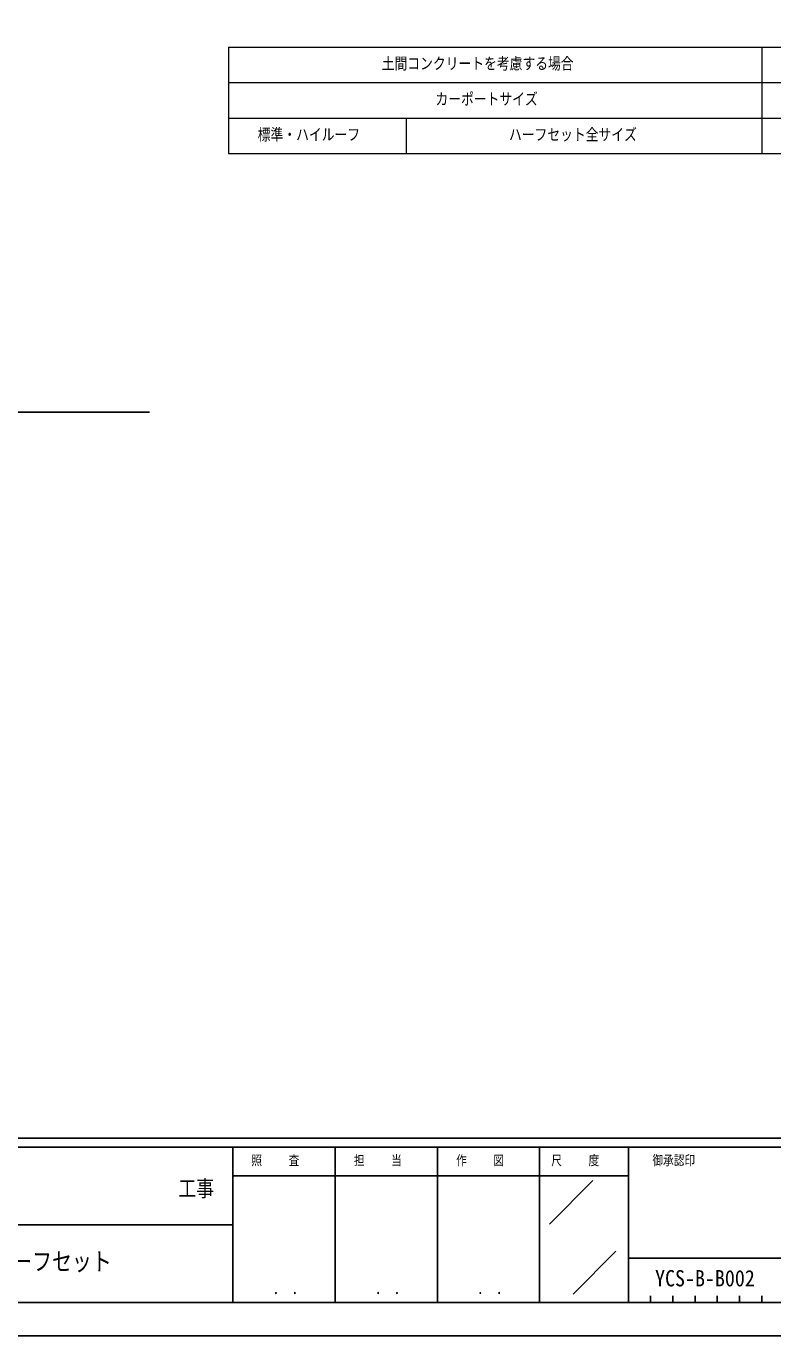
# Model space of a CAD drawing. Units: millimetres, scale not verified. Extents: x -10512 to 10512, y -7425 to 7425.
# Drawn here: x 2074 to 6275, y -7425 to -54 of the extents above; entities that cross this region are included whole.
import ezdxf
from ezdxf.enums import TextEntityAlignment as Align

# ---------------------------------------------------------------- set-up
doc = ezdxf.new("R2010")
doc.units = ezdxf.units.MM
doc.header["$LTSCALE"] = 30
doc.layers.add('0-1_TABLE1', color=7, linetype='Continuous', lineweight=18)
for name, color, linetype in [('0-2_USER1', 3, 'Continuous'), ('0-5_YKK_A1', 4, 'Continuous'), ('0-7_YKK_ZWAK', 7, 'Continuous')]:
    doc.layers.add(name, color=color, linetype=linetype)
doc.styles.add('ＭＳ ゴシック', font='')
doc.styles.get('ＭＳ ゴシック').set_extended_font_data('MS Gothic')

msp = doc.modelspace()

# ---------------------------------------------------------------- linework, layer by layer
at = {"layer": '0-1_TABLE1'}
for p, q in [((3212.78, -171.42), (7712.78, -171.42)), ((3212.78, -171.42), (3212.78, -771.42)), ((6212.78, -171.42), (6212.78, -771.42)), ((3212.78, -371.42), (7712.78, -371.42)), ((3212.78, -571.42), (7712.78, -571.42)), ((4212.78, -571.42), (4212.78, -771.42)), ((3212.78, -771.42), (7712.78, -771.42))]:
    msp.add_line(p, q, dxfattribs=at)
at = {"layer": '0-5_YKK_A1'}
msp.add_line((2766.94, -2226.17), (1085.34, -2226.17), dxfattribs=at)
at = {"layer": '0-7_YKK_ZWAK'}
for p, q in [((9737.55, -6312.5), (-9762.45, -6312.5)), ((3237.55, -6362.5), (-12.45, -6362.5)), ((3812.55, -6362.5), (3812.55, -7237.5)), ((4387.55, -6362.5), (4387.55, -7237.5)), ((4962.55, -6362.5), (4962.55, -7237.5)), ((5462.55, -6362.5), (4962.55, -6362.5)), ((8043.8, -6362.5), (5462.55, -6362.5)), ((5462.55, -6362.5), (5462.55, -7237.5)), ((4962.55, -6525), (3237.55, -6525)), ((4962.55, -6525), (5462.55, -6525)), ((5017.76, -6795.73), (5262.59, -6550.9)), ((-12.45, -6800), (3237.55, -6800)), ((5151.68, -7189.97), (5392.23, -6949.42)), ((5462.55, -6987.5), (8043.8, -6987.5)), ((5587.55, -7200), (5587.55, -7237.5)), ((5712.55, -7200), (5712.55, -7237.5)), ((5837.55, -7200), (5837.55, -7237.5)), ((5962.55, -7200), (5962.55, -7237.5)), ((6087.55, -7200), (6087.55, -7237.5)), ((6212.55, -7200), (6212.55, -7237.5)), ((-12.45, -7237.5), (3237.55, -7237.5)), ((3237.55, -7237.5), (4962.55, -7237.5)), ((4962.55, -7237.5), (5462.55, -7237.5)), ((5462.55, -7237.5), (8043.8, -7237.5))]:
    msp.add_line(p, q, dxfattribs=at)
msp.add_lwpolyline([(-10512.5, -7425), (10512.5, -7425), (10512.5, 7425), (-10512.5, 7425)], close=True, dxfattribs=at)
msp.add_lwpolyline([(4962.55, -6362.5), (3237.55, -6362.5), (3237.55, -7237.5)], dxfattribs=at)

# ---------------------------------------------------------------- texts
at = {"layer": '0-1_TABLE1', "style": 'ＭＳ ゴシック', "width": 0.8}
for s, p in [('土間コンクリートを考慮する場合', (4074.38, -316.42)), ('カーポートサイズ', (4376.78, -516.42)), ('標準・ハイルーフ', (3376.78, -716.42)), ('ハーフセット全サイズ', (4790.38, -716.42))]:
    msp.add_text(s, height=65.98, dxfattribs=at).set_placement(p, align=Align.BOTTOM_LEFT)
at = {"layer": '0-2_USER1', "style": 'ＭＳ ゴシック'}
for s, height, width, p in [('カーポート アリュースZ 750タイプ ハーフセット', 102.6, 0.8, (37.08, -7088.75)), ('YCS-B-B002', 91.64, 0.9, (5612.76, -7174.26))]:
    msp.add_text(s, height=height, dxfattribs=dict(at, width=width)).set_placement(p, align=Align.BOTTOM_LEFT)
at = {"layer": '0-7_YKK_ZWAK', "style": 'ＭＳ ゴシック', "width": 0.8}
for s, height, p in [('照     査', 54.99, (3341.05, -6481.25)), ('担     当', 54.99, (3918.05, -6481.25)), ('作     図', 54.99, (4493.05, -6481.25)), ('尺     度', 54.99, (5028.55, -6481.25)), ('御承認印', 54.99, (5597.85, -6481.25)), ('工事', 91.64, (2930.83, -6668.66)), ('． ．', 64.79, (3462.5, -7210.88)), ('． ．', 64.79, (4037.5, -7210.88)), ('． ．', 64.79, (4612.5, -7210.88))]:
    msp.add_text(s, height=height, dxfattribs=at).set_placement(p, align=Align.BOTTOM_LEFT)

doc.saveas('drawing.dxf')
